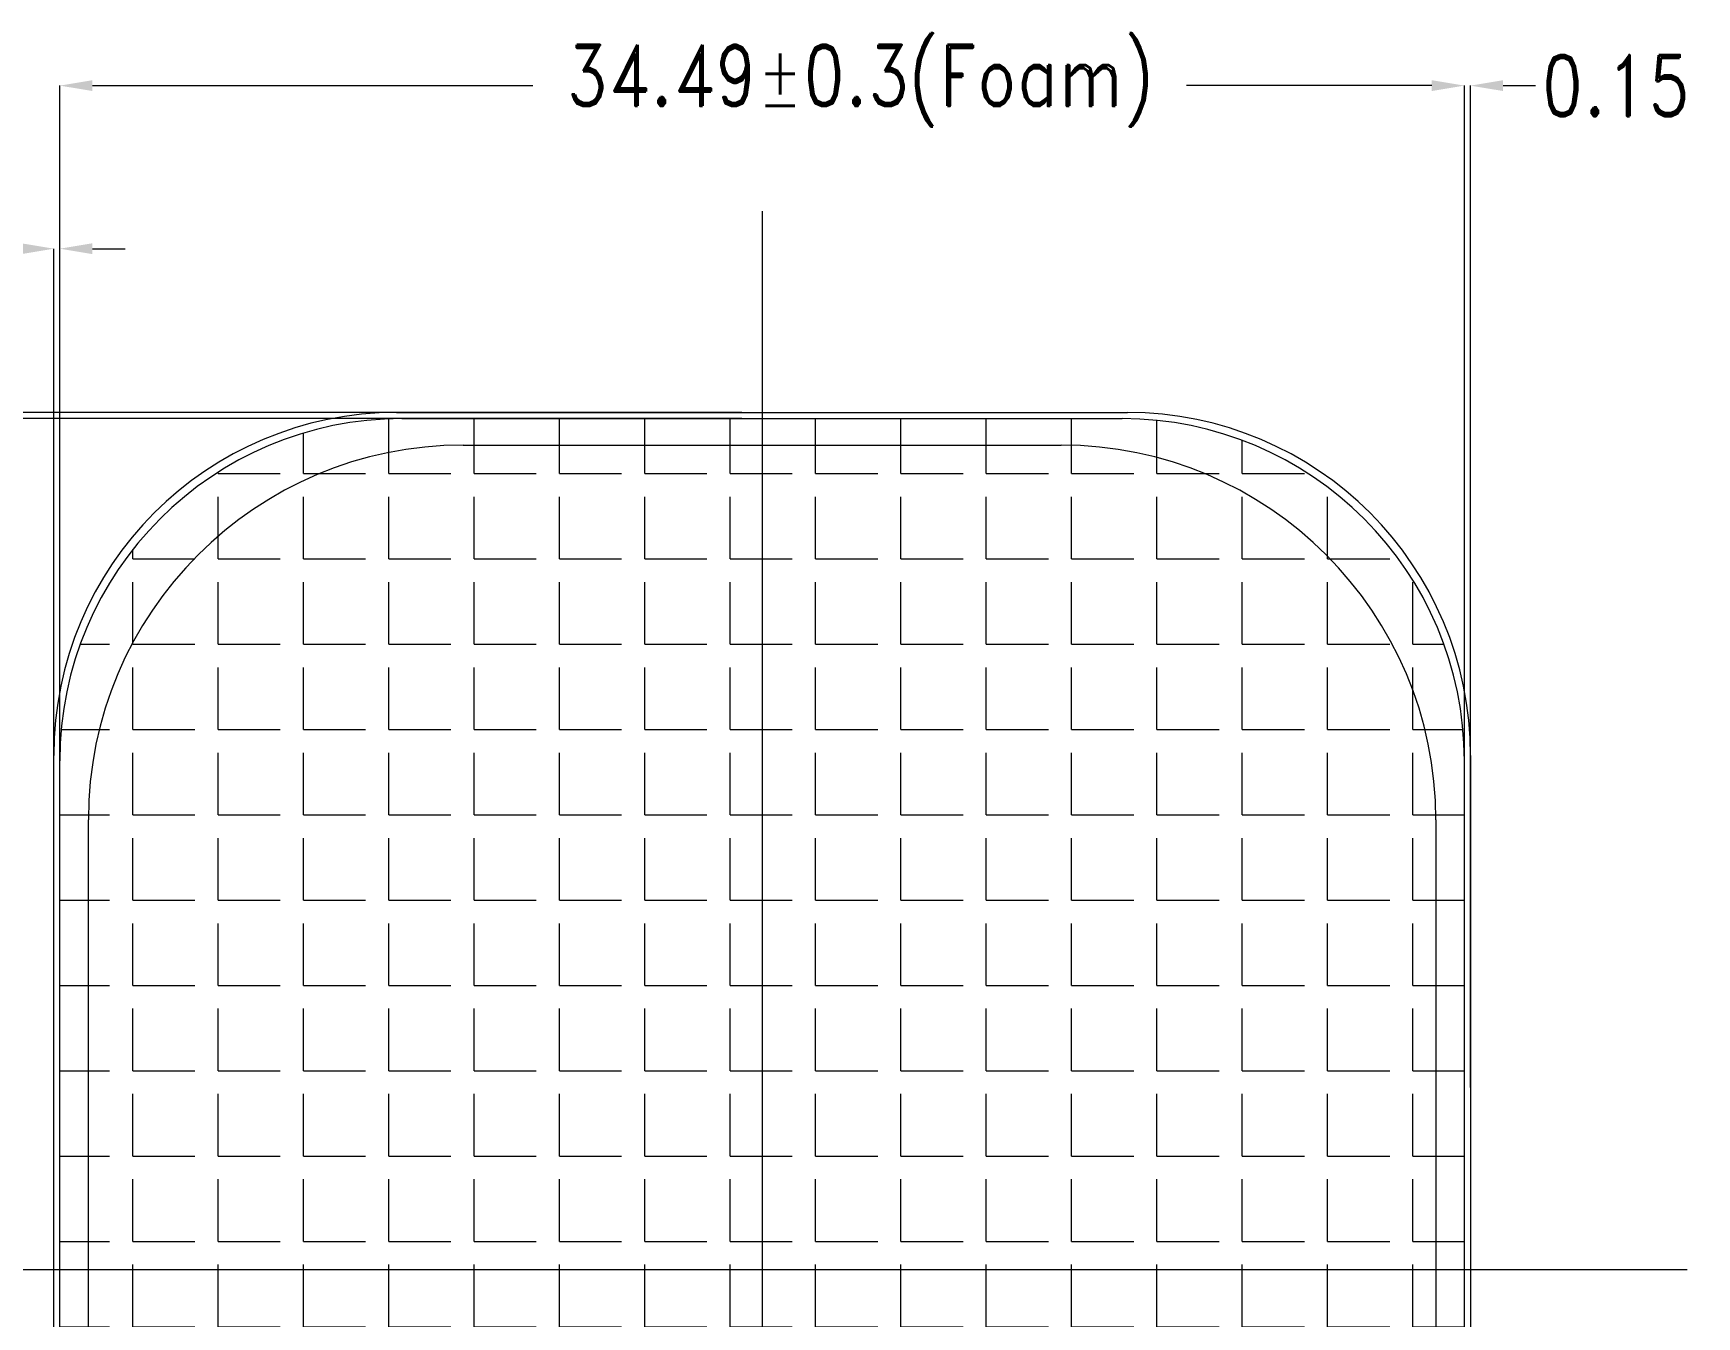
# Model space of a CAD drawing. Header units: millimetres. Extents: x 1134 to 2451, y -9 to 375.
# Drawn here: x 1655.1 to 1695.94, y 302 to 333.52 of the extents above; entities that cross this region are included whole.
import ezdxf
from ezdxf.lldxf.tags import DXFTag

# ---------------------------------------------------------------- set-up
doc = ezdxf.new("R2010")
doc.units = ezdxf.units.MM
doc.layers.get('Defpoints').update_dxf_attribs({"lineweight": 5})
for name, color, linetype, lineweight in [('DIM', 3, 'Continuous', 5), ('ITO', 2, 'Continuous', 5), ('TAPE-Form', 32, 'Continuous', 5)]:
    doc.layers.add(name, color=color, linetype=linetype, lineweight=lineweight)
doc.styles.add('RD', font='ROMAND.shx', dxfattribs={"width": 0.8})
tags = doc.linetypes.add('CENTER', pattern=[0.6, 0.375, -0.075, 0.075, -0.075]).pattern_tags.tags
tags[10:11] = [DXFTag(74, 4), DXFTag(75, 0), DXFTag(340, '0'), DXFTag(46, 1.0), DXFTag(50, 0.0), DXFTag(44, 0.0), DXFTag(45, 0.0)]
tags[8:9] = [DXFTag(74, 4), DXFTag(75, 0), DXFTag(340, '0'), DXFTag(46, 1.0), DXFTag(50, 0.0), DXFTag(44, 0.0), DXFTag(45, 0.0)]
tags[6:7] = [DXFTag(74, 4), DXFTag(75, 0), DXFTag(340, '0'), DXFTag(46, 1.0), DXFTag(50, 0.0), DXFTag(44, 0.0), DXFTag(45, 0.0)]
tags[4:5] = [DXFTag(74, 4), DXFTag(75, 0), DXFTag(340, '0'), DXFTag(46, 1.0), DXFTag(50, 0.0), DXFTag(44, 0.0), DXFTag(45, 0.0)]
doc.dimstyles.new('DIM', dxfattribs={"dimtxt": 1.5, "dimasz": 0.8, "dimexe": 0, "dimexo": 0.5, "dimgap": 0.11, "dimtad": 0, "dimzin": 1, "dimdsep": 46, "dimtxsty": 'RD', "dimcen": 0, "dimclrd": 256, "dimclre": 256, "dimclrt": 256, "dimadec": 0, "dimazin": 0, "dimtm": 1e-09, "dimtfac": 1, "dimtofl": 0, "dimtmove": 0, "dimatfit": 3, "dimfxl": 0, "dimlwe": -1, "dimarcsym": 0})

# ---------------------------------------------------------------- blocks, each defined once
blk = doc.blocks.new('*D50')
at = {"layer": 'Defpoints', "color": 0, "lineweight": 5, "transparency": 16777216}
for p in [(1690.236, 332.233), (1655.749, 308.247), (1690.236, 307.048)]:
    blk.add_point(p, dxfattribs=at)
at = {"layer": 'DIM', "lineweight": 5, "transparency": 16777216}
for p, q in [((1655.749, 308.747), (1655.749, 332.233)), ((1656.549, 332.233), (1667.362, 332.233)), ((1689.436, 332.233), (1683.411, 332.233)), ((1690.236, 307.548), (1690.236, 332.233))]:
    blk.add_line(p, q, dxfattribs=at)
for points in [[(1656.549, 332.366), (1656.549, 332.1), (1655.749, 332.233)], [(1689.436, 332.366), (1689.436, 332.1), (1690.236, 332.233)]]:
    blk.add_solid(points, dxfattribs=at)
at = {"layer": 'DIM', "lineweight": 5, "transparency": 16777216, "insert": (1675.387, 332.233), "char_height": 1.5, "attachment_point": 5, "style": 'RD'}
blk.add_mtext('34.49±0.3(Foam)', dxfattribs=at)
blk = doc.blocks.new('*D51')
at = {"layer": 'Defpoints', "color": 0, "lineweight": 5, "transparency": 16777216}
for p in [(1672.993, 324.054), (1649.988, 281.219), (1667.149, 281.219)]:
    blk.add_point(p, dxfattribs=at)
at = {"layer": 'DIM', "lineweight": 5, "transparency": 16777216}
for p, q in [((1672.493, 324.054), (1649.988, 324.054)), ((1649.988, 323.254), (1649.988, 311.677)), ((1649.988, 282.019), (1649.988, 295.628)), ((1666.649, 281.219), (1649.988, 281.219))]:
    blk.add_line(p, q, dxfattribs=at)
for points in [[(1649.855, 323.254), (1650.121, 323.254), (1649.988, 324.054)], [(1649.855, 282.019), (1650.121, 282.019), (1649.988, 281.219)]]:
    blk.add_solid(points, dxfattribs=at)
at = {"layer": 'DIM', "lineweight": 5, "transparency": 16777216, "insert": (1649.988, 303.652), "char_height": 1.5, "attachment_point": 5, "rotation": 90, "style": 'RD'}
blk.add_mtext('42.84±0.3(Foam)', dxfattribs=at)
blk = doc.blocks.new('*D54')
at = {"layer": 'Defpoints', "color": 0, "lineweight": 5, "transparency": 16777216}
for p in [(1690.236, 332.233), (1690.236, 307.048), (1690.386, 307.127)]:
    blk.add_point(p, dxfattribs=at)
at = {"layer": 'DIM', "lineweight": 5, "transparency": 16777216}
for p, q in [((1689.436, 332.233), (1688.636, 332.233)), ((1690.236, 307.548), (1690.236, 332.233)), ((1690.386, 307.627), (1690.386, 332.233)), ((1691.186, 332.233), (1691.986, 332.233))]:
    blk.add_line(p, q, dxfattribs=at)
for points in [[(1689.436, 332.366), (1689.436, 332.1), (1690.236, 332.233)], [(1691.186, 332.366), (1691.186, 332.1), (1690.386, 332.233)]]:
    blk.add_solid(points, dxfattribs=at)
at = {"layer": 'DIM', "lineweight": 5, "transparency": 16777216, "insert": (1693.953, 332.233), "char_height": 1.5, "attachment_point": 5, "style": 'RD'}
blk.add_mtext('0.15', dxfattribs=at)
blk = doc.blocks.new('*D55')
at = {"layer": 'Defpoints', "color": 0, "lineweight": 5, "transparency": 16777216}
for p in [(1655.599, 328.228), (1655.599, 308.247), (1655.749, 308.247)]:
    blk.add_point(p, dxfattribs=at)
at = {"layer": 'DIM', "lineweight": 5, "transparency": 16777216}
for p, q in [((1654.799, 328.228), (1653.999, 328.228)), ((1655.599, 308.747), (1655.599, 328.228)), ((1655.749, 308.747), (1655.749, 328.228)), ((1656.549, 328.228), (1657.349, 328.228))]:
    blk.add_line(p, q, dxfattribs=at)
for points in [[(1654.799, 328.361), (1654.799, 328.094), (1655.599, 328.228)], [(1656.549, 328.361), (1656.549, 328.094), (1655.749, 328.228)]]:
    blk.add_solid(points, dxfattribs=at)
at = {"layer": 'DIM', "lineweight": 5, "transparency": 16777216, "insert": (1652.032, 328.228), "char_height": 1.5, "attachment_point": 5, "style": 'RD'}
blk.add_mtext('0.15', dxfattribs=at)
blk = doc.blocks.new('*D56')
at = {"layer": 'Defpoints', "color": 0, "lineweight": 5, "transparency": 16777216}
for p in [(1649.988, 324.204), (1672.993, 324.204), (1672.993, 324.054)]:
    blk.add_point(p, dxfattribs=at)
at = {"layer": 'DIM', "lineweight": 5, "transparency": 16777216}
for p, q in [((1649.988, 325.004), (1649.988, 325.804)), ((1672.493, 324.204), (1649.988, 324.204)), ((1672.493, 324.054), (1649.988, 324.054)), ((1649.988, 323.254), (1649.988, 322.454))]:
    blk.add_line(p, q, dxfattribs=at)
for points in [[(1649.855, 325.004), (1650.121, 325.004), (1649.988, 324.204)], [(1649.855, 323.254), (1650.121, 323.254), (1649.988, 324.054)]]:
    blk.add_solid(points, dxfattribs=at)
at = {"layer": 'DIM', "lineweight": 5, "transparency": 16777216, "insert": (1649.988, 327.772), "char_height": 1.5, "attachment_point": 5, "rotation": 90, "style": 'RD'}
blk.add_mtext('0.15', dxfattribs=at)
blk = doc.blocks.new('R213NRK-001-PNL-V01-C')
at = {"layer": 'ITO', "color": 1, "linetype": 'CENTER', "lineweight": 5}
for p, q in [((471.1, 314.795), (471.1, 262.787)), ((493.81, 288.791), (448.39, 288.791))]:
    blk.add_line(p, q, dxfattribs=at)
at = {"layer": 'ITO', "lineweight": 5}
for p, q in [((462.126, 309.846), (480.073, 309.846)), ((453.706, 275.711), (453.706, 301.426)), ((488.493, 301.426), (488.493, 275.711))]:
    blk.add_line(p, q, dxfattribs=at)
at = {"layer": 'ITO', "color": 1, "linetype": 'CENTER', "lineweight": 0}
for p, q in [((463.756, 309.046), (478.443, 309.046)), ((454.556, 277.735), (454.556, 299.846)), ((487.643, 299.846), (487.643, 277.735))]:
    blk.add_line(p, q, dxfattribs=at)
at = {"layer": 'ITO', "lineweight": 5}
for centre, start, end in [((462.126, 301.426), 90, 180), ((480.073, 301.426), 0, 90)]:
    blk.add_arc(centre, 8.42, start, end, dxfattribs=at)
at = {"layer": 'ITO', "color": 1, "linetype": 'CENTER', "lineweight": 0}
for centre, start, end in [((463.756, 299.846), 90, 180), ((478.443, 299.846), 360, 90)]:
    blk.add_arc(centre, 9.2, start, end, dxfattribs=at)
blk = doc.blocks.new('R213NRK-001-Form-V01-A')
at = {"layer": 'TAPE-Form', "lineweight": 5}
h = blk.add_hatch(dxfattribs=at)
h.set_pattern_fill('ANGLE', color=256, scale=0.3)
h.set_pattern_definition([(0, (0, 0), (0, 2.0955), [1.524, -0.5715]), (90, (0, 0), (-2.0955, 1e-16), [1.524, -0.5715])])
h.paths.add_polyline_path([(893.211, 302.412, 0.414214), (884.811, 310.812), (867.124, 310.812, 0.414214), (858.724, 302.412), (858.724, 276.976, 0.414214), (867.724, 267.976), (884.211, 267.976, 0.414214), (893.211, 276.976)])
at = {"layer": 'TAPE-Form', "color": 32, "lineweight": 5}
for p, q in [((867.124, 310.812), (884.811, 310.812)), ((858.724, 276.976), (858.724, 302.412)), ((893.211, 276.976), (893.211, 302.412)), ((867.724, 267.976), (884.211, 267.976))]:
    blk.add_line(p, q, dxfattribs=at)
for centre, radius, start, end in [((867.124, 302.412), 8.4, 90, 180), ((884.811, 302.412), 8.4, 360, 90), ((867.724, 276.976), 9, 180, 270), ((884.211, 276.976), 9, 270, 360)]:
    blk.add_arc(centre, radius, start, end, dxfattribs=at)

msp = doc.modelspace()

# ---------------------------------------------------------------- block references
at = {"layer": 'ITO', "lineweight": 5}
msp.add_blockref('R213NRK-001-PNL-V01-C', (1201.8928, 14.3582), dxfattribs=at)
at = {"layer": 'TAPE-Form', "lineweight": 5}
msp.add_blockref('R213NRK-001-Form-V01-A', (797.0247, 13.2423), dxfattribs=at)

# ---------------------------------------------------------------- dimensions: what is measured, and where the dimension line sits
at = {"layer": 'DIM', "lineweight": 5}
dim = msp.add_linear_dim(base=(1690.236, 332.2331), p1=(1655.7491, 308.2474), p2=(1690.236, 307.0481), text='<>(Foam)', dimstyle='DIM', override={"dimtol": 1, "dimtp": 0.3, "dimtm": 0.3, "dimfxl": 0.8, "dimlwd": 5, "dimlwe": 5, "dimarcsym": 1}, dxfattribs=at)
dim.commit()
dim.dimension.update_dxf_attribs({"geometry": '*D50', "text_midpoint": (1675.3866, 332.2331), "dimtype": 160})
at = {"layer": 'DIM', "color": 3, "lineweight": 5}
dim = msp.add_linear_dim(base=(1690.236, 332.2331), p1=(1690.3861, 307.1267), p2=(1690.236, 307.0481), dimstyle='DIM', override={"dimfxl": 0.8, "dimlwd": 5, "dimlwe": 5, "dimarcsym": 1}, dxfattribs=at)
dim.commit()
dim.dimension.update_dxf_attribs({"geometry": '*D54', "text_midpoint": (1693.9532, 332.2331), "dimtype": 160})
dim = msp.add_linear_dim(base=(1649.9879, 324.2045), p1=(1672.9926, 324.0545), p2=(1672.9926, 324.2045), angle=90, dimstyle='DIM', override={"dimfxl": 0.8, "dimlwd": 5, "dimlwe": 5, "dimarcsym": 1}, dxfattribs=at)
dim.commit()
dim.dimension.update_dxf_attribs({"geometry": '*D56', "text_midpoint": (1649.9879, 327.7716), "dimtype": 160})
dim = msp.add_linear_dim(base=(1655.5991, 328.2276), p1=(1655.7491, 308.2474), p2=(1655.5991, 308.2474), dimstyle='DIM', override={"dimfxl": 0.8, "dimlwd": 5, "dimlwe": 5, "dimarcsym": 1}, dxfattribs=at)
dim.commit()
dim.dimension.update_dxf_attribs({"geometry": '*D55', "text_midpoint": (1652.0319, 328.2276)})
at = {"layer": 'DIM', "lineweight": 5}
dim = msp.add_linear_dim(base=(1649.9879, 281.2185), p1=(1672.9926, 324.0545), p2=(1667.149, 281.2185), angle=90, text='<>(Foam)', dimstyle='DIM', override={"dimtol": 1, "dimtp": 0.3, "dimtm": 0.3, "dimfxl": 0.8, "dimlwd": 5, "dimlwe": 5, "dimarcsym": 1}, dxfattribs=at)
dim.commit()
dim.dimension.update_dxf_attribs({"geometry": '*D51', "text_midpoint": (1649.9879, 303.6523), "dimtype": 160})

doc.saveas('drawing.dxf')
